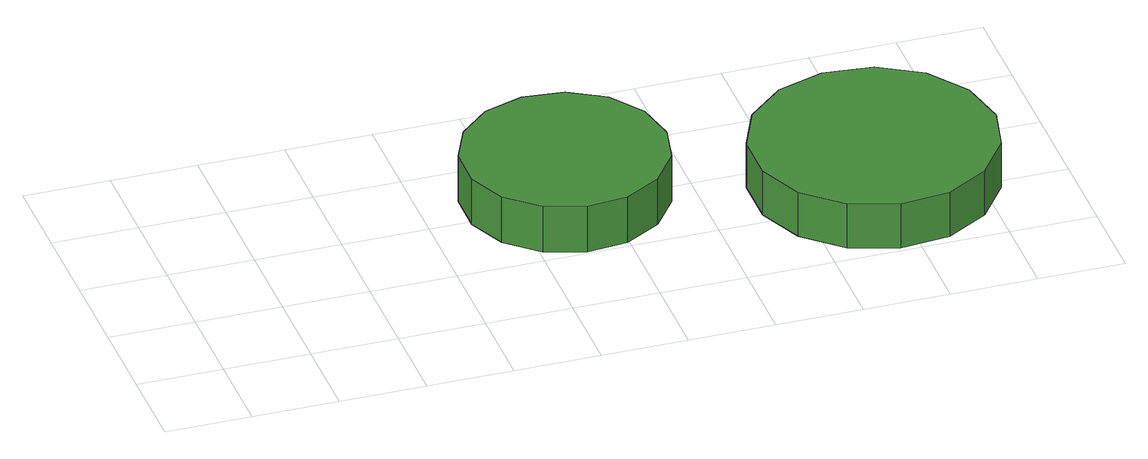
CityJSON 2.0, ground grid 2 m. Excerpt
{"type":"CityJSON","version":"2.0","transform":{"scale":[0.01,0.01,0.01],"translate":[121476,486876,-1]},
"CityObjects":{
"tree1":{"type":"SolitaryVegetationObject","attributes":{"function":"something"}},
"tree2":{"type":"SolitaryVegetationObject","attributes":{"function":"something"},"geometry":[{"type":"MultiSurface","lod":"1","boundaries":[[[0,1,2,3,4,5,6,7,8,9,10,11,12,13,14]],[[15,16,17,18,19,20,21,22,23,24,25,26,27,28,29]],[[0,29,28,1]],[[1,28,27,2]],[[2,27,26,3]],[[3,26,25,4]],[[4,25,24,5]],[[5,24,23,6]],[[6,23,22,7]],[[7,22,21,8]],[[8,21,20,9]],[[9,20,19,10]],[[10,19,18,11]],[[11,18,17,12]],[[12,17,16,13]],[[13,16,15,14]],[[14,15,29,0]]]}]},
"tree3":{"type":"SolitaryVegetationObject","attributes":{"function":"something"},"geometry":[{"type":"MultiSurface","lod":"1","boundaries":[[[30,31,32,33,34,35,36,37,38,39,40,41,42,43,44]],[[45,46,47,48,49,50,51,52,53,54,55,56,57,58,59]],[[30,59,58,31]],[[31,58,57,32]],[[32,57,56,33]],[[33,56,55,34]],[[34,55,54,35]],[[35,54,53,36]],[[36,53,52,37]],[[37,52,51,38]],[[38,51,50,39]],[[39,50,49,40]],[[40,49,48,41]],[[41,48,47,42]],[[42,47,46,43]],[[43,46,45,44]],[[44,45,59,30]]]}]}
},
"vertices":[
[1157,437,189],[1137,532,189],[1080,611,189],[996,659,189],[899,669,189],[807,639,189],[735,574,189],[695,486,189],[695,389,189],[735,300,189],[807,235,189],[899,205,189],[996,215,189],[1080,264,189],[1137,342,189],[1137,342,71],[1080,264,71],[996,215,71],[899,205,71],[807,235,71],[735,300,71],[695,389,71],[695,486,71],[735,574,71],[807,639,71],[899,669,71],[996,659,71],[1080,611,71],[1137,532,71],[1157,437,71],
[1863,288,185],[1838,402,185],[1770,496,185],[1670,554,185],[1554,566,185],[1444,530,185],[1357,452,185],[1310,346,185],[1310,230,185],[1357,124,185],[1444,46,185],[1554,10,185],[1670,22,185],[1770,80,185],[1838,174,185],[1838,174,71],[1770,80,71],[1670,22,71],[1554,10,71],[1444,46,71],[1357,124,71],[1310,230,71],[1310,346,71],[1357,452,71],[1444,530,71],[1554,566,71],[1670,554,71],[1770,496,71],[1838,402,71],[1863,288,71]
]}
